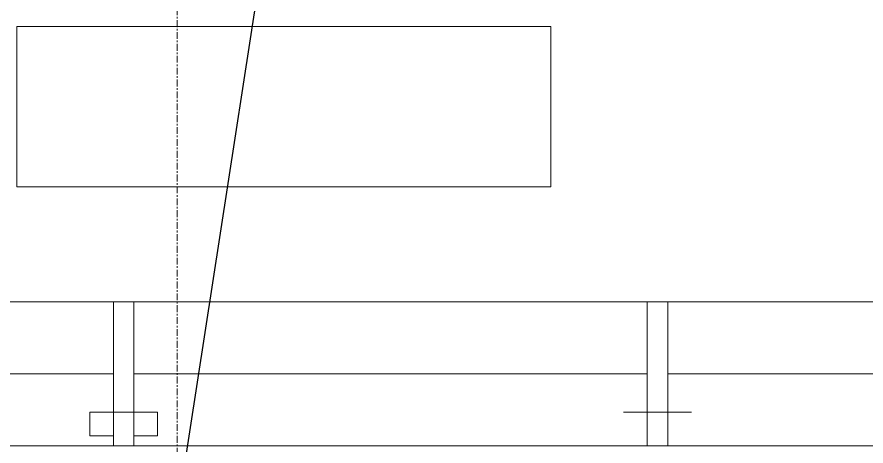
# Model space of a CAD drawing. Header units: millimetres. Extents: x -3370 to 37592, y -25802 to 13127.
# Drawn here: x 9834 to 11425, y -5292 to -4489 of the extents above; entities that cross this region are included whole.
import ezdxf

# ---------------------------------------------------------------- set-up
doc = ezdxf.new("R2010")
doc.units = ezdxf.units.MM
doc.linetypes.add('Grid Line', pattern=[22.225, 12.7, -3.175, 3.175, -3.175])
for name, color, linetype, lineweight in [('A-ANNO-NOTE', 131, 'Continuous', 9), ('A-GLAZ', 151, 'Continuous', 9), ('A-WALL', 113, 'Continuous', 18), ('ID_REVISION_MARKUP', 7, 'Continuous', 25), ('S-GRID', 1, 'Continuous', 9)]:
    doc.layers.add(name, color=color, linetype=linetype, lineweight=lineweight)

# ---------------------------------------------------------------- blocks, each defined once
blk = doc.blocks.new('CE fix 3 Pane with Sill _Adjustable_ - 3000_2400-2041126-Lower Ground Floor')
at = {"layer": 'A-GLAZ'}
for p, q in [((-519.05, 135), (-519.05, -135)), ((-480.95, 135), (-519.05, 135)), ((-480.95, -135), (-480.95, 135)), ((480.95, 135), (480.95, -135)), ((519.05, 135), (480.95, 135)), ((480.95, 135), (519.05, 135)), ((480.95, 71.5), (480.95, 135)), ((519.05, -135), (519.05, 135)), ((519.05, 135), (519.05, 71.5)), ((436.5, 115.95), (480.95, 115.95)), ((436.5, 71.5), (436.5, 115.95)), ((519.05, 115.95), (563.5, 115.95)), ((563.5, 115.95), (563.5, 71.5)), ((-436.5, 71.5), (-563.5, 71.5)), ((563.5, 71.5), (436.5, 71.5)), ((-1468.25, 0), (-519.05, 0)), ((-480.95, 0), (480.95, 0)), ((519.05, 0), (1468.25, 0)), ((-519.05, -135), (-480.95, -135)), ((480.95, -135), (519.05, -135))]:
    blk.add_line(p, q, dxfattribs=at)
blk = doc.blocks.new('OJID - Material Marks - OJID - Material Marks-1690541-Lower Ground Floor')
at = {"layer": 'A-ANNO-NOTE'}
for p, q in [((10, 3), (0, 3)), ((0, 3), (0, 0)), ((10, 0), (10, 3)), ((0, 0), (10, 0))]:
    blk.add_line(p, q, dxfattribs=at)

msp = doc.modelspace()

# ---------------------------------------------------------------- linework, layer by layer
at = {"layer": 'A-WALL'}
for p, q in [((9065.79, -5021.636), (10014.99, -5021.636)), ((10053.09, -5021.636), (11014.99, -5021.636)), ((11053.09, -5021.636), (12002.29, -5021.636)), ((10014.99, -5291.636), (9065.79, -5291.636)), ((11014.99, -5291.636), (10053.09, -5291.636)), ((12002.29, -5291.636), (11053.09, -5291.636))]:
    msp.add_line(p, q, dxfattribs=at)
at = {"layer": 'ID_REVISION_MARKUP'}
msp.add_lwpolyline([(10600, -2400), (9900, -6930), (10950, -6930)], dxfattribs=at)
at = {"layer": 'S-GRID', "linetype": 'Grid Line'}
msp.add_line((10134.04, 11106.923), (10134.04, -9321.465), dxfattribs=at)

# ---------------------------------------------------------------- block references
at = {"layer": 'A-ANNO-NOTE', "xscale": 100, "yscale": 100, "zscale": 100}
msp.add_blockref('OJID - Material Marks - OJID - Material Marks-1690541-Lower Ground Floor', (9834.04, -4806.864), dxfattribs=at)
at = {"layer": 'A-GLAZ', "rotation": 180}
msp.add_blockref('CE fix 3 Pane with Sill _Adjustable_ - 3000_2400-2041126-Lower Ground Floor', (10534.04, -5156.636), dxfattribs=at)

doc.saveas('drawing.dxf')
